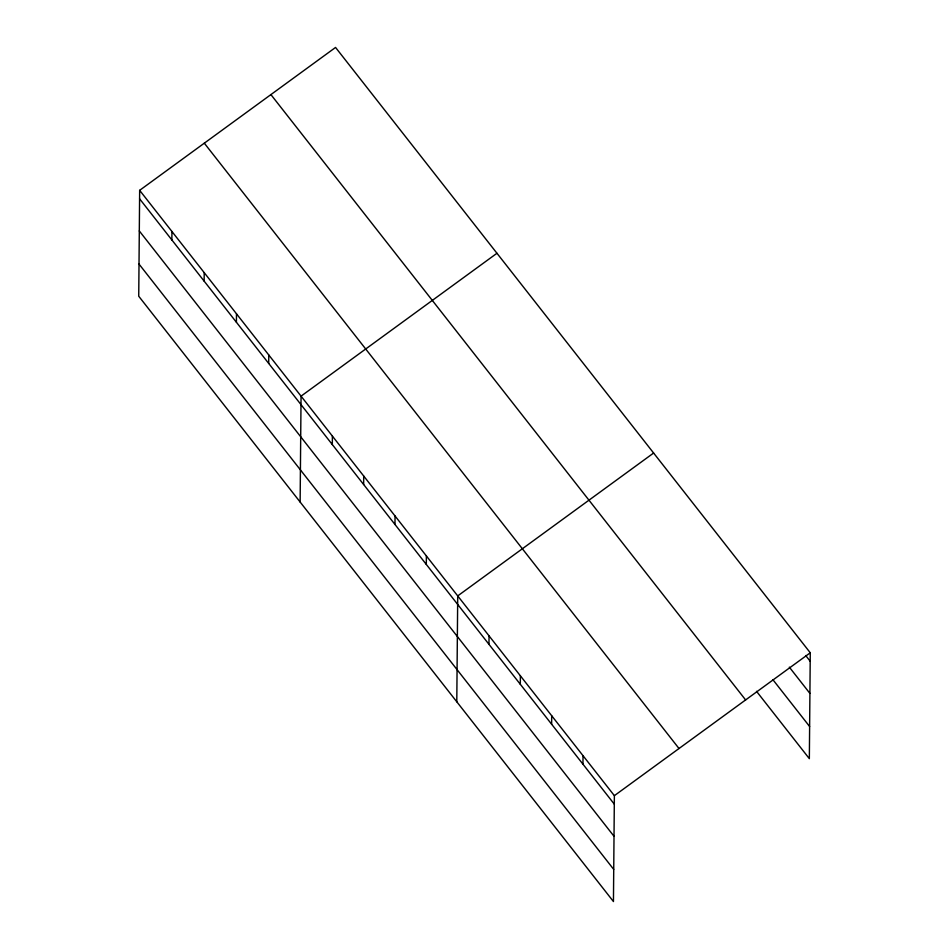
<?xml version="1.0" encoding="UTF-8"?>
<svg xmlns="http://www.w3.org/2000/svg" width="949" height="949" viewBox="0 0 949 949"><rect width="100%" height="100%" fill="white"/><g stroke="black" fill="none" stroke-linecap="round" stroke-linejoin="round"><path stroke-width="1.42" d="M139.657 190.334L138.732 296.218L613.445 901.55L614.371 795.665L139.657 190.334L335.555 47.45L810.268 652.782L809.343 758.666L756.531 691.323M171.864 239.955L171.935 231.497M204.142 281.118L204.213 272.66M236.42 322.28L236.491 313.822M268.697 363.443L268.781 354.985M300.133 502.033L301.058 396.148L496.956 253.264M332.316 444.559L332.387 436.101M363.645 484.512L363.716 476.054M394.974 524.465L395.045 516.007M426.303 564.418L426.386 555.96M456.789 701.786L457.715 595.913L653.612 453.029M488.972 644.324L489.043 635.866M520.301 684.276L520.372 675.818M551.63 724.229L551.701 715.771M582.959 764.182L583.03 755.712M614.371 795.665L810.268 652.782M805.725 655.545L810.197 661.251M789.331 667.147L809.912 693.399M772.925 679.721L809.627 726.519M270.916 94.603L745.617 699.935M204.308 143.18L679.01 748.524M139.586 198.792L614.288 804.135M139.301 230.939L614.015 836.283M139.017 264.071L613.718 869.403"/></g></svg>
